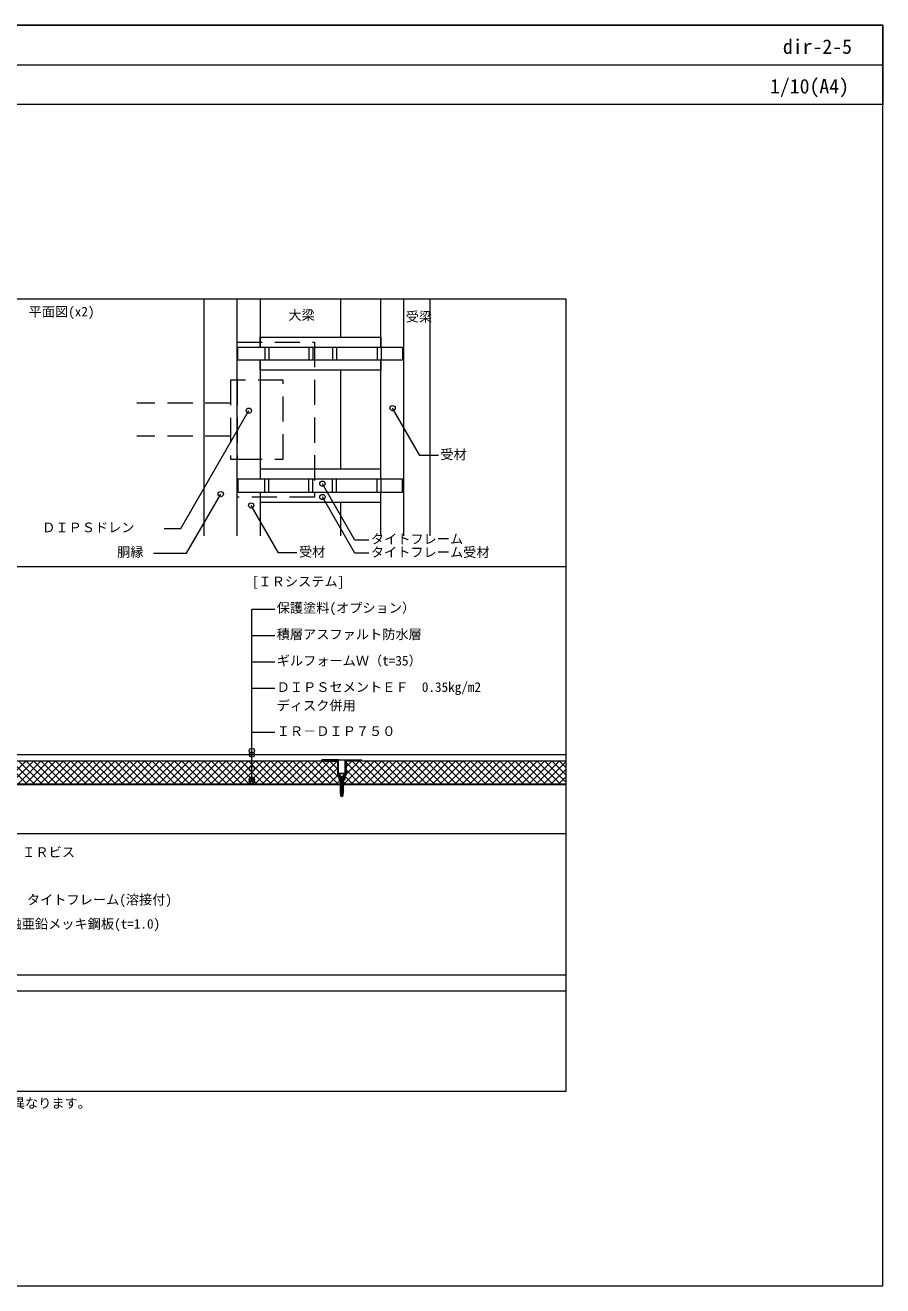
# Model space of a CAD drawing. Units: millimetres, scale not verified. Extents: x -1380 to 1380, y -955 to 955.
# Drawn here: x 80 to 1380, y -955 to 955 of the extents above; entities that cross this region are included whole.
import ezdxf
from ezdxf.enums import TextEntityAlignment as Align

# ---------------------------------------------------------------- set-up
doc = ezdxf.new("R2010")
doc.units = ezdxf.units.MM
doc.header["$LTSCALE"] = 3
doc.linetypes.add('USER1', pattern=[19.05, 12.7, -6.35])
for name, color, linetype, lineweight in [('0-0_0', 7, 'Continuous', 18), ('0-1_HATCH', 9, 'Continuous', 18), ('0-2_BOUSUI', 1, 'Continuous', 18), ('0-3_MOJI', 7, 'Continuous', 18), ('0-5_KANAMONO_SCREW', 4, 'Continuous', 18), ('0-6_dannnetu', 6, 'Continuous', 18), ('0-7_KANAMONO', 5, 'Continuous', 18), ('0-8_TEKKOTU', 7, 'Continuous', 18), ('0-9_doubuti', 5, 'Continuous', 18), ('0-A_dekki', 3, 'Continuous', 18), ('0-C_ZATU', 6, 'Continuous', 18), ('0-D_WAKU', 7, 'Continuous', 18)]:
    doc.layers.add(name, color=color, linetype=linetype, lineweight=lineweight)
doc.styles.add('ＭＳ ゴシック', font='')
doc.styles.get('ＭＳ ゴシック').set_extended_font_data('MS Gothic')

msp = doc.modelspace()

# ---------------------------------------------------------------- linework, layer by layer
at = {"layer": '0-0_0'}
msp.add_line((-1380.041, 895.022), (1379.959, 895.022), dxfattribs=at)
msp.add_lwpolyline([(-900.041, -659.978), (899.959, -659.978), (899.959, 540.022), (-900.041, 540.022)], close=True, dxfattribs=at)
at = {"layer": '0-1_HATCH'}
for p, q in [((47.289, -194.002), (81.313, -159.978)), ((82.129, -194.04), (48.067, -159.978)), ((58.502, -194.014), (92.538, -159.978)), ((93.366, -194.052), (59.292, -159.978)), ((69.715, -194.026), (103.764, -159.978)), ((104.603, -194.064), (70.517, -159.978)), ((80.929, -194.039), (114.989, -159.978)), ((115.841, -194.076), (81.743, -159.978)), ((92.142, -194.051), (126.214, -159.978)), ((127.078, -194.088), (92.968, -159.978)), ((103.355, -194.063), (137.44, -159.978)), ((138.316, -194.101), (104.193, -159.978)), ((114.568, -194.075), (148.665, -159.978)), ((149.553, -194.113), (115.419, -159.978)), ((125.781, -194.087), (159.89, -159.978)), ((160.791, -194.125), (126.644, -159.978)), ((136.995, -194.099), (171.116, -159.978)), ((172.028, -194.137), (137.869, -159.978)), ((148.208, -194.111), (182.341, -159.978)), ((183.266, -194.149), (149.095, -159.978)), ((159.421, -194.123), (193.566, -159.978)), ((194.503, -194.161), (160.32, -159.978)), ((170.634, -194.135), (204.792, -159.978)), ((205.741, -194.173), (171.545, -159.978)), ((181.847, -194.148), (216.017, -159.978)), ((216.978, -194.186), (182.771, -159.978)), ((193.061, -194.16), (227.242, -159.978)), ((228.216, -194.198), (193.996, -159.978)), ((204.274, -194.172), (238.468, -159.978)), ((239.453, -194.21), (205.221, -159.978)), ((215.487, -194.184), (249.693, -159.978)), ((250.691, -194.222), (216.447, -159.978)), ((226.7, -194.196), (260.918, -159.978)), ((261.928, -194.234), (227.672, -159.978)), ((237.913, -194.208), (272.144, -159.978)), ((273.165, -194.246), (238.897, -159.978)), ((249.127, -194.22), (283.369, -159.978)), ((284.403, -194.258), (250.122, -159.978)), ((260.34, -194.232), (294.594, -159.978)), ((295.64, -194.271), (261.348, -159.978)), ((271.553, -194.245), (305.82, -159.978)), ((306.878, -194.283), (272.573, -159.978)), ((282.766, -194.257), (317.045, -159.978)), ((318.115, -194.295), (283.798, -159.978)), ((293.979, -194.269), (328.27, -159.978)), ((329.353, -194.307), (295.024, -159.978)), ((305.193, -194.281), (339.495, -159.978)), ((340.59, -194.319), (306.249, -159.978)), ((316.406, -194.293), (350.721, -159.978)), ((351.828, -194.331), (317.474, -159.978)), ((327.619, -194.305), (361.946, -159.978)), ((363.065, -194.344), (328.7, -159.978)), ((338.832, -194.317), (373.171, -159.978)), ((374.303, -194.356), (339.925, -159.978)), ((350.045, -194.329), (384.397, -159.978)), ((385.54, -194.368), (351.15, -159.978)), ((361.259, -194.342), (395.622, -159.978)), ((396.778, -194.38), (362.376, -159.978)), ((372.472, -194.354), (406.847, -159.978)), ((408.015, -194.392), (373.601, -159.978)), ((383.685, -194.366), (418.073, -159.978)), ((419.253, -194.404), (384.826, -159.978)), ((394.898, -194.378), (429.298, -159.978)), ((430.49, -194.416), (396.052, -159.978)), ((406.111, -194.39), (440.523, -159.978)), ((441.728, -194.429), (407.277, -159.978)), ((417.325, -194.402), (451.749, -159.978)), ((452.965, -194.441), (418.502, -159.978)), ((428.538, -194.414), (462.974, -159.978)), ((464.202, -194.453), (429.728, -159.978)), ((439.751, -194.426), (474.199, -159.978)), ((475.44, -194.465), (440.953, -159.978)), ((450.964, -194.439), (485.425, -159.978)), ((486.677, -194.477), (452.178, -159.978)), ((462.177, -194.451), (496.65, -159.978)), ((497.915, -194.489), (463.404, -159.978)), ((473.39, -194.463), (507.875, -159.978)), ((509.152, -194.501), (474.629, -159.978)), ((484.604, -194.475), (519.101, -159.978)), ((520.39, -194.514), (485.854, -159.978)), ((495.817, -194.487), (530.326, -159.978)), ((531.627, -194.526), (497.08, -159.978)), ((507.03, -194.499), (541.551, -159.978)), ((542.865, -194.538), (508.305, -159.978)), ((518.243, -194.511), (552.777, -159.978)), ((554.102, -194.55), (519.53, -159.978)), ((529.456, -194.523), (553.459, -170.521)), ((555.459, -184.682), (530.755, -159.978)), ((553.459, -171.456), (541.981, -159.978)), ((553.459, -160.231), (553.206, -159.978)), ((562.878, -194.778), (597.678, -159.978)), ((566.459, -168.746), (575.227, -159.978)), ((566.459, -179.971), (586.453, -159.978)), ((599.253, -194.8), (566.459, -162.006)), ((574.096, -194.785), (608.903, -159.978)), ((610.485, -194.806), (575.657, -159.978)), ((585.315, -194.791), (620.128, -159.978)), ((621.717, -194.813), (586.882, -159.978)), ((596.534, -194.798), (631.354, -159.978)), ((632.949, -194.82), (598.107, -159.978)), ((607.752, -194.805), (642.579, -159.978)), ((644.181, -194.826), (609.333, -159.978)), ((618.971, -194.811), (653.804, -159.978)), ((655.413, -194.833), (620.558, -159.978)), ((630.19, -194.818), (665.03, -159.978)), ((666.645, -194.84), (631.783, -159.978)), ((641.408, -194.825), (676.255, -159.978)), ((677.877, -194.846), (643.009, -159.978)), ((652.627, -194.831), (687.48, -159.978)), ((689.109, -194.853), (654.234, -159.978)), ((663.846, -194.838), (698.706, -159.978)), ((700.341, -194.86), (665.459, -159.978)), ((675.064, -194.845), (709.931, -159.978)), ((711.573, -194.866), (676.685, -159.978)), ((686.283, -194.851), (721.156, -159.978)), ((722.805, -194.873), (687.91, -159.978)), ((697.502, -194.858), (732.382, -159.978)), ((734.037, -194.88), (699.135, -159.978)), ((708.72, -194.865), (743.607, -159.978)), ((745.269, -194.886), (710.361, -159.978)), ((719.939, -194.871), (754.832, -159.978)), ((756.501, -194.893), (721.586, -159.978)), ((731.158, -194.878), (766.058, -159.978)), ((767.733, -194.9), (732.811, -159.978)), ((742.376, -194.885), (777.283, -159.978)), ((778.965, -194.906), (744.037, -159.978)), ((753.595, -194.891), (788.508, -159.978)), ((790.197, -194.913), (755.262, -159.978)), ((764.814, -194.898), (799.734, -159.978)), ((801.429, -194.92), (766.487, -159.978)), ((776.032, -194.904), (810.959, -159.978)), ((812.661, -194.926), (777.713, -159.978)), ((787.251, -194.911), (822.184, -159.978)), ((823.893, -194.933), (788.938, -159.978)), ((798.47, -194.918), (833.41, -159.978)), ((835.125, -194.94), (800.163, -159.978)), ((809.688, -194.924), (844.635, -159.978)), ((846.357, -194.946), (811.388, -159.978)), ((820.907, -194.931), (855.86, -159.978)), ((857.589, -194.953), (822.614, -159.978)), ((832.126, -194.938), (867.086, -159.978)), ((868.821, -194.96), (833.839, -159.978)), ((843.344, -194.944), (878.311, -159.978)), ((880.053, -194.966), (845.064, -159.978)), ((854.563, -194.951), (889.536, -159.978)), ((891.285, -194.973), (856.29, -159.978)), ((865.782, -194.958), (899.959, -160.78)), ((899.959, -192.422), (867.515, -159.978)), ((899.959, -181.197), (878.74, -159.978)), ((899.959, -169.971), (889.966, -159.978)), ((540.67, -194.536), (553.843, -181.362)), ((551.883, -194.548), (557.453, -188.978)), ((576.789, -194.786), (564.72, -182.717)), ((588.021, -194.793), (566.459, -173.231)), ((877, -194.964), (899.959, -172.006)), ((888.219, -194.971), (899.959, -183.231)), ((562.055, -191.278), (561.809, -191.032)), ((565.557, -194.78), (562.378, -191.601)), ((899.438, -194.978), (899.959, -194.456))]:
    msp.add_line(p, q, dxfattribs=at)
at = {"layer": '0-2_BOUSUI'}
msp.add_lwpolyline([(-453.541, -308.478), (-257.683, -308.478), (-224.183, -274.978), (-194.183, -274.978), (-150.041, -230.836), (-150.041, -189.836), (-110.183, -149.978), (899.959, -149.978)], dxfattribs=at)
at = {"layer": '0-3_MOJI'}
for p, q in [((423.71, -190.969), (423.71, 70.438)), ((423.71, 70.438), (458.286, 70.438)), ((423.71, 30.438), (458.286, 30.438)), ((423.71, -9.562), (458.286, -9.562)), ((423.71, -49.562), (458.286, -49.562)), ((423.71, -116.279), (458.286, -116.279))]:
    msp.add_line(p, q, dxfattribs=at)
for points in [[(290.754, 192.378), (315.973, 192.378), (419.112, 371.021)], [(706.322, 302.939), (678.502, 302.939), (636.982, 374.855)], [(601.002, 174.89), (579.836, 174.89), (530.545, 260.264)], [(274.371, 155.141), (324.809, 155.141), (376.422, 244.537)], [(601.002, 154.836), (579.836, 154.836), (530.545, 240.21)], [(492, 155.44), (464.18, 155.44), (422.659, 227.357)]]:
    msp.add_lwpolyline(points, dxfattribs=at)
for centre in [(419.112, 371.021), (636.982, 374.855), (376.422, 244.537), (530.545, 260.264), (422.659, 227.357), (530.545, 240.21), (423.71, -144.446), (423.71, -149.978), (423.71, -171.731), (423.71, -187.796), (423.71, -190.26)]:
    msp.add_circle(centre, 4, dxfattribs=at)
at = {"layer": '0-5_KANAMONO_SCREW'}
for p, q in [((554.959, -178.478), (564.959, -178.478)), ((554.959, -178.978), (554.959, -178.478)), ((554.959, -178.978), (557.379, -181.398)), ((557.109, -183.403), (558.109, -183.944)), ((557.109, -185.153), (558.109, -185.694)), ((557.109, -186.903), (558.109, -187.444)), ((557.109, -188.653), (558.109, -189.194)), ((557.109, -190.403), (558.109, -190.944)), ((557.959, -182.528), (557.897, -182.297)), ((557.959, -182.528), (558.109, -182.528)), ((558.109, -183.403), (561.809, -182.528)), ((558.109, -183.403), (558.109, -182.528)), ((558.109, -183.944), (558.109, -185.153)), ((558.109, -185.153), (561.809, -184.278)), ((558.109, -185.694), (558.109, -186.903)), ((558.109, -186.903), (561.809, -186.028)), ((558.109, -187.444), (561.809, -186.778)), ((558.109, -187.444), (558.109, -188.653)), ((558.109, -188.653), (561.809, -187.778)), ((558.109, -189.194), (558.109, -190.403)), ((558.109, -190.403), (561.809, -189.528)), ((558.109, -190.944), (558.109, -192.153)), ((562.809, -182.528), (561.809, -182.528)), ((561.809, -183.278), (561.809, -184.278)), ((562.809, -184.278), (561.809, -184.278)), ((561.809, -185.028), (561.809, -186.028)), ((561.809, -186.778), (562.809, -186.028)), ((562.809, -186.028), (561.809, -186.028)), ((561.809, -186.778), (561.809, -187.778)), ((562.809, -187.778), (561.809, -187.778)), ((561.809, -188.528), (561.809, -189.528)), ((562.809, -189.528), (561.809, -189.528)), ((561.809, -190.278), (561.809, -191.278)), ((561.959, -182.528), (562.021, -182.297)), ((564.959, -178.978), (564.959, -178.478)), ((557.109, -192.153), (558.109, -192.694)), ((557.109, -193.903), (558.109, -194.444)), ((557.109, -195.653), (558.109, -196.194)), ((557.109, -197.403), (558.109, -197.944)), ((557.109, -199.153), (558.109, -199.153)), ((557.109, -199.153), (558.109, -199.694)), ((557.109, -200.903), (558.109, -200.903)), ((557.109, -200.903), (558.109, -201.444)), ((557.109, -202.653), (558.109, -202.653)), ((557.109, -204.403), (558.109, -204.403)), ((557.109, -204.403), (558.109, -204.944)), ((557.109, -206.153), (558.109, -206.153)), ((557.109, -206.153), (558.109, -206.694)), ((557.109, -207.903), (558.109, -207.903)), ((557.109, -207.903), (558.109, -208.444)), ((557.727, -209.478), (558.527, -209.911)), ((558.109, -192.153), (561.809, -191.278)), ((558.109, -192.694), (558.109, -193.903)), ((558.109, -193.903), (561.809, -193.028)), ((558.109, -194.444), (558.109, -195.653)), ((558.109, -195.653), (561.809, -194.778)), ((558.109, -196.194), (558.109, -197.403)), ((558.109, -197.403), (561.809, -196.528)), ((558.109, -197.944), (558.109, -199.153)), ((558.109, -199.153), (562.809, -198.278)), ((558.109, -199.153), (561.809, -198.278)), ((558.109, -199.694), (561.809, -199.028)), ((558.109, -199.694), (558.109, -200.903)), ((558.109, -200.903), (562.809, -200.028)), ((558.109, -200.903), (561.809, -200.028)), ((558.109, -201.444), (561.809, -200.778)), ((558.109, -201.444), (558.109, -202.653)), ((558.109, -202.653), (562.809, -201.778)), ((558.109, -202.653), (561.809, -201.778)), ((558.109, -203.194), (558.109, -204.403)), ((558.109, -204.403), (562.809, -203.528)), ((558.109, -204.403), (561.809, -203.528)), ((558.109, -204.944), (561.809, -204.278)), ((558.109, -204.944), (558.109, -206.153)), ((558.109, -206.153), (562.809, -205.278)), ((558.109, -206.153), (561.809, -205.278)), ((558.109, -206.694), (561.809, -206.028)), ((558.109, -206.694), (558.109, -207.903)), ((558.109, -207.903), (562.809, -207.028)), ((558.109, -207.903), (561.809, -207.028)), ((558.109, -208.444), (561.809, -207.778)), ((558.109, -208.444), (558.527, -209.478)), ((558.209, -209.911), (558.209, -212.853)), ((558.209, -209.911), (561.709, -209.911)), ((558.527, -209.478), (562.287, -208.778)), ((558.527, -209.911), (561.487, -209.378)), ((561.809, -207.778), (561.487, -208.778)), ((561.487, -209.378), (561.487, -209.911)), ((562.809, -191.278), (561.809, -191.278)), ((561.809, -192.028), (561.809, -193.028)), ((562.809, -193.028), (561.809, -193.028)), ((561.809, -193.778), (561.809, -194.778)), ((562.809, -194.778), (561.809, -194.778)), ((561.809, -195.528), (561.809, -196.528)), ((562.809, -196.528), (561.809, -196.528)), ((561.809, -197.278), (561.809, -198.278)), ((562.809, -198.278), (561.809, -198.278)), ((561.809, -199.028), (562.809, -198.278)), ((561.809, -199.028), (561.809, -200.028)), ((562.809, -200.028), (561.809, -200.028)), ((561.809, -200.778), (562.809, -200.028)), ((561.809, -200.778), (561.809, -201.778)), ((562.809, -201.778), (561.809, -201.778)), ((561.809, -202.528), (562.809, -201.778)), ((562.809, -203.528), (561.809, -203.528)), ((561.809, -204.278), (562.809, -203.528)), ((561.809, -204.278), (561.809, -205.278)), ((562.809, -205.278), (561.809, -205.278)), ((561.809, -206.028), (562.809, -205.278)), ((561.809, -206.028), (561.809, -207.028)), ((562.809, -207.028), (561.809, -207.028)), ((561.809, -207.778), (562.809, -207.028)), ((559.959, -214.078), (558.209, -212.853)), ((559.959, -214.078), (559.218, -212.074)), ((559.959, -214.078), (561.709, -212.853))]:
    msp.add_line(p, q, dxfattribs=at)
for points in [[(554.959, -178.978), (564.959, -178.978), (562.539, -181.398)], [(557.109, -183.403), (558.109, -183.403), (562.809, -182.528)], [(557.109, -185.153), (558.109, -185.153), (562.809, -184.278)], [(557.109, -186.903), (558.109, -186.903), (562.809, -186.028)], [(557.109, -188.653), (558.109, -188.653), (562.809, -187.778)], [(557.109, -190.403), (558.109, -190.403), (562.809, -189.528)], [(558.109, -183.944), (561.809, -183.278), (562.809, -182.528)], [(558.109, -185.694), (561.809, -185.028), (562.809, -184.278)], [(558.109, -189.194), (561.809, -188.528), (562.809, -187.778)], [(558.109, -190.944), (561.809, -190.278), (562.809, -189.528)], [(557.109, -192.153), (558.109, -192.153), (562.809, -191.278)], [(557.109, -193.903), (558.109, -193.903), (562.809, -193.028)], [(557.109, -195.653), (558.109, -195.653), (562.809, -194.778)], [(557.109, -197.403), (558.109, -197.403), (562.809, -196.528)], [(557.109, -202.653), (558.109, -203.194), (561.809, -202.528), (561.809, -203.528)], [(557.727, -209.478), (558.527, -209.478), (561.487, -208.778)], [(558.109, -192.694), (561.809, -192.028), (562.809, -191.278)], [(558.109, -194.444), (561.809, -193.778), (562.809, -193.028)], [(558.109, -196.194), (561.809, -195.528), (562.809, -194.778)], [(558.109, -197.944), (561.809, -197.278), (562.809, -196.528)], [(559.959, -214.078), (561.709, -209.911), (561.709, -212.853)], [(561.487, -209.378), (562.287, -208.778), (561.487, -208.778)]]:
    msp.add_lwpolyline(points, dxfattribs=at)
for centre, radius, start, end in [((555.965, -182.812), 2, 14.93142, 45), ((563.953, -182.812), 2, 135, 165.06858), ((564.027, -215.095), 5.679, 114.08593, 147.8643), ((559.959, -214.078), 2.136, 110.30447, 145)]:
    msp.add_arc(centre, radius, start, end, dxfattribs=at)
at = {"layer": '0-6_dannnetu'}
for p, q in [((553.459, -159.978), (-106.041, -159.978)), ((899.959, -159.978), (566.459, -159.978))]:
    msp.add_line(p, q, dxfattribs=at)
at = {"layer": '0-7_KANAMONO', "linetype": 'USER1'}
for p, q in [((391.142, 382.357), (249.44, 382.357)), ((391.142, 332.357), (249.44, 332.357))]:
    msp.add_line(p, q, dxfattribs=at)
for points in [[(401.142, 474.857), (518.642, 474.857), (518.642, 239.857), (401.142, 239.857)], [(391.142, 297.357), (401.142, 297.357), (401.142, 417.357), (391.142, 417.357)], [(401.142, 297.357), (471.142, 297.357), (471.142, 417.357), (401.142, 417.357)]]:
    msp.add_lwpolyline(points, close=True, dxfattribs=at)
at = {"layer": '0-8_TEKKOTU'}
for p, q in [((558.642, 482.357), (558.642, 540.022)), ((654.142, 181.092), (654.142, 540.022)), ((694.142, 181.092), (694.142, 540.022)), ((558.642, 282.357), (558.642, 432.357)), ((558.642, 181.092), (558.642, 232.357)), ((-255.041, -483.978), (899.959, -483.978)), ((-255.041, -507.978), (899.959, -507.978))]:
    msp.add_line(p, q, dxfattribs=at)
at = {"layer": '0-9_doubuti'}
for p, q in [((351.142, 181.092), (351.142, 540.022)), ((401.142, 181.092), (401.142, 540.022)), ((436.142, 540.022), (436.142, 467.357)), ((619.142, 467.357), (619.142, 540.022)), ((436.142, 447.357), (436.142, 267.357)), ((619.142, 267.357), (619.142, 447.357)), ((436.142, 247.357), (436.142, 181.092)), ((619.142, 181.092), (619.142, 247.357))]:
    msp.add_line(p, q, dxfattribs=at)
for points in [[(436.142, 467.357), (436.142, 482.357), (619.142, 482.357), (619.142, 467.357)], [(619.142, 447.357), (619.142, 432.357), (436.142, 432.357), (436.142, 447.357)], [(619.142, 267.357), (619.142, 282.357), (436.142, 282.357), (436.142, 267.357)], [(436.142, 247.357), (436.142, 232.357), (619.142, 232.357), (619.142, 247.357)]]:
    msp.add_lwpolyline(points, dxfattribs=at)
at = {"layer": '0-A_dekki'}
for p, q in [((443.367, 467.357), (443.367, 447.357)), ((449.242, 467.357), (449.242, 447.357)), ((510.064, 467.357), (510.064, 447.357)), ((515.939, 467.357), (515.939, 447.357)), ((545.846, 467.357), (545.846, 447.357)), ((551.72, 467.357), (551.72, 447.357)), ((613.564, 467.357), (613.564, 447.357)), ((619.439, 467.357), (619.439, 447.357)), ((443.367, 247.357), (443.367, 267.357)), ((449.242, 247.357), (449.242, 267.357)), ((510.064, 247.357), (510.064, 267.357)), ((515.939, 247.357), (515.939, 267.357)), ((545.846, 247.357), (545.846, 267.357)), ((551.72, 247.357), (551.72, 267.357)), ((613.564, 247.357), (613.564, 267.357)), ((619.439, 247.357), (619.439, 267.357)), ((899.959, -194.978), (-95.041, -194.978)), ((899.959, -195.978), (-95.041, -195.978)), ((899.959, -269.978), (-25.041, -269.978))]:
    msp.add_line(p, q, dxfattribs=at)
for points in [[(402.392, 467.357), (651.761, 467.357), (651.761, 447.357), (402.392, 447.357)], [(402.392, 247.357), (651.761, 247.357), (651.761, 267.357), (402.392, 267.357)]]:
    msp.add_lwpolyline(points, close=True, dxfattribs=at)
at = {"layer": '0-C_ZATU'}
for p, q in [((554.959, -157.978), (564.959, -157.978)), ((556.959, -188.978), (562.959, -188.978))]:
    msp.add_line(p, q, dxfattribs=at)
for points in [[(556.959, -180.978), (554.959, -180.978), (554.959, -157.978), (529.959, -157.978), (529.959, -159.978), (553.459, -159.978), (553.459, -180.978), (555.459, -182.978), (555.459, -186.978), (555.959, -188.978), (556.959, -188.978)], [(562.959, -180.978), (564.959, -180.978), (564.959, -157.978), (589.959, -157.978), (589.959, -159.978), (566.459, -159.978), (566.459, -180.978), (564.459, -182.978), (564.459, -186.978), (563.959, -188.978), (562.959, -188.978)]]:
    msp.add_lwpolyline(points, close=True, dxfattribs=at)
at = {"layer": '0-D_WAKU'}
for points in [[(1379.959, 835.022), (-1380.041, 835.022), (-1380.041, 955.022), (1379.959, 955.022)], [(-1380.041, -954.978), (1379.959, -954.978), (1379.959, 955.022), (-1380.041, 955.022)], [(63.17, 134.764), (899.959, 134.764), (899.959, 540.022), (63.17, 540.022)]]:
    msp.add_lwpolyline(points, close=True, dxfattribs=at)

# ---------------------------------------------------------------- texts
at = {"layer": '0-3_MOJI', "style": 'ＭＳ ゴシック'}
for s, p in [('平面図(x2)', (85.319, 509.3)), ('大梁', (478.963, 504.097)), ('受梁', (656.88, 501.644)), ('受材', (709.322, 292.939)), ('ＤＩＰＳドレン', (105.825, 182.378)), ('タイトフレーム', (604.002, 164.89)), ('胴縁', (219.391, 145.141)), ('受材', (495, 145.44)), ('タイトフレーム受材', (604.002, 144.836)), ('[ＩＲシステム]', (423.71, 100.438)), ('保護塗料(オプション）', (461.286, 60.438)), ('積層アスファルト防水層', (461.286, 20.438)), ('ギルフォームＷ（t=35）', (461.286, -19.562)), ('ＤＩＰＳセメントＥＦ\u30000.35kg/m2', (461.286, -59.562)), ('ディスク併用', (461.165, -87.515)), ('ＩＲ－ＤＩＰ７５０', (461.286, -126.279)), ('ＩＲビス', (75.549, -309.643)), ('タイトフレーム(溶接付)', (82.702, -381.633)), ('溶融亜鉛メッキ鋼板(t=1.0)', (34.876, -418.331)), ('※こちらの図は熱工法とストライプ工法の場合の形状です。その他の工法については出入隅の形状等一部が異なります。', (-900.041, -689.978))]:
    msp.add_text(s, height=14.66, dxfattribs=at).set_placement(p, align=Align.BOTTOM_LEFT)
at = {"layer": '0-D_WAKU', "style": 'ＭＳ ゴシック'}
for s, p in [('dir-2-5', (1228.512, 905.022)), ('1/10(A4)', (1209.02, 845.022))]:
    msp.add_text(s, height=21.99, dxfattribs=at).set_placement(p, align=Align.BOTTOM_LEFT)

doc.saveas('drawing.dxf')
